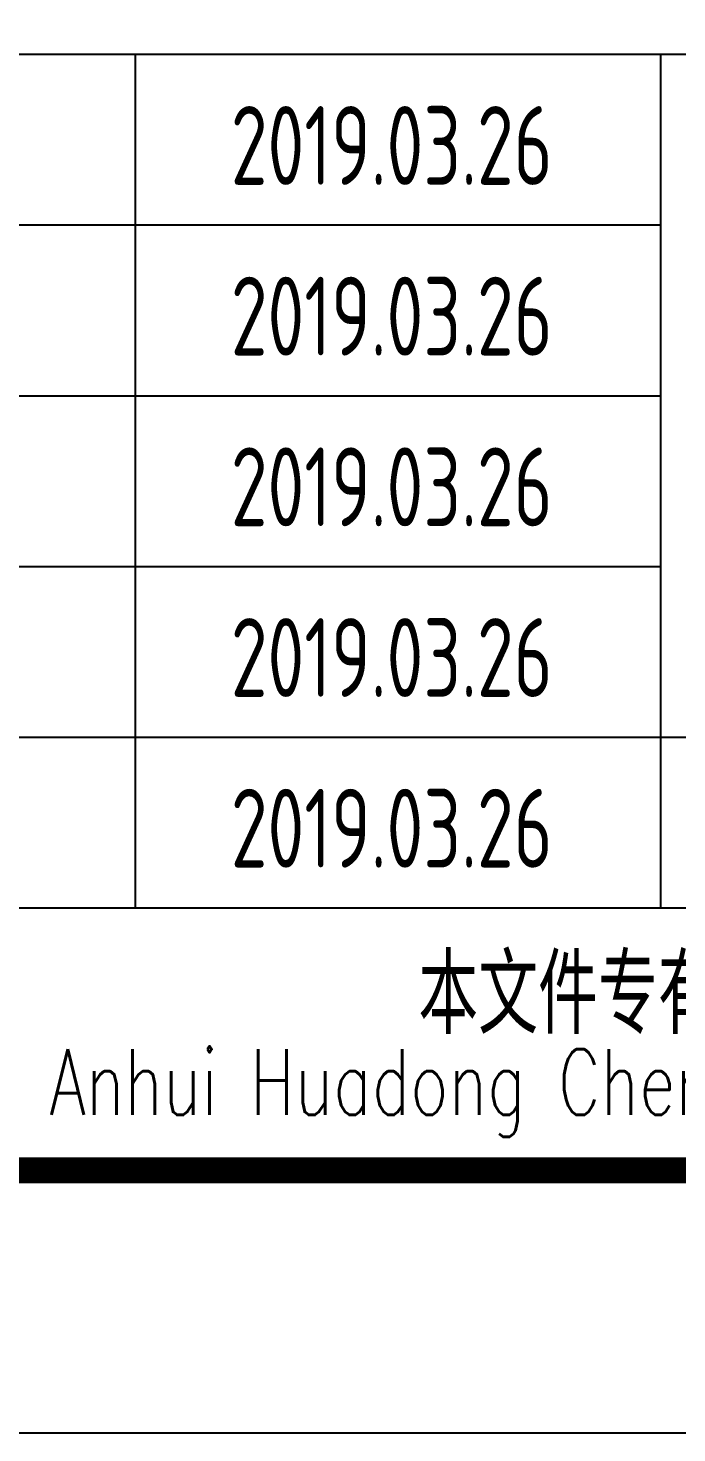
# Model space of a CAD drawing. Extents: x 4924227 to 5052693, y -485691 to -238224.
# Drawn here: x 5025642 to 5028112, y -422737 to -417387 of the extents above; entities that cross this region are included whole.
import ezdxf
from ezdxf.enums import TextEntityAlignment as Align

# ---------------------------------------------------------------- set-up
doc = ezdxf.new("R2010")
doc.units = 0
doc.header["$LTSCALE"] = 1000
doc.header["$MEASUREMENT"] = 0
doc.layers.get('0').update_dxf_attribs({"linetype": 'CONTINUOUS'})
doc.layers.add('PUB_TITLE', color=4, linetype='CONTINUOUS')
doc.styles.add('AHD', font='sceie.shx', dxfattribs={"width": 0.7, "bigfont": 'sceic.shx'})
doc.styles.add('ECEC_TQ', font='txt_l.shx', dxfattribs={"bigfont": 'hztxt_l.shx'})
doc.styles.add('sceie', font='sceie.shx', dxfattribs={"bigfont": 'sceic.shx'})

msp = doc.modelspace()

# ---------------------------------------------------------------- linework, layer by layer
for p, q in [((5022551.5, -417487.3), (5033551.5, -417487.3)), ((5026051.5, -420737.3), (5026051.5, -417487.3)), ((5026051.5, -420737.3), (5026051.5, -417487.3)), ((5028051.5, -420737.3), (5028051.5, -417487.3)), ((5028051.5, -420737.3), (5028051.5, -417487.3)), ((5022551.5, -418137.3), (5028051.5, -418137.3)), ((5022551.5, -418787.3), (5028051.5, -418787.3)), ((5022551.5, -419437.3), (5028051.5, -419437.3)), ((5022551.5, -420087.3), (5028051.5, -420087.3)), ((5028051.5, -420087.3), (5040551.5, -420087.3)), ((5022551.5, -420737.3), (5040551.5, -420737.3)), ((5022551.5, -421737.3), (5040551.5, -421737.3))]:
    msp.add_line(p, q)
at = {"layer": 'PUB_TITLE', "color": 4}
msp.add_lwpolyline([(4957451.5, -422737.3), (5041551.5, -422737.3), (5041551.5, -363337.3), (4957451.5, -363337.3)], close=True, dxfattribs=at)
at = {"layer": 'PUB_TITLE', "color": 4, "const_width": 100}
msp.add_lwpolyline([(4959951.5, -421737.3), (5040551.5, -421737.3), (5040551.5, -364337.3), (4959951.5, -364337.3)], close=True, dxfattribs=at)

# ---------------------------------------------------------------- texts
for s, height, style, width, p in [('2019.03.26', 300, 'AHD', 0.8, (5027026.3, -417834)), ('2019.03.26', 300, 'AHD', 0.8, (5027026.3, -418484)), ('2019.03.26', 300, 'AHD', 0.8, (5027026.3, -419134)), ('2019.03.26', 300, 'AHD', 0.8, (5027026.3, -419784)), ('2019.03.26', 300, 'AHD', 0.8, (5027026.3, -420434)), ('本文件专有权属安徽华东化工医药工程有限责任公司所有,未经许可不得复制或转让给第三方', 300, 'sceie', 0.8, (5031722.6, -421086.2)), ('The proprietary right of this document belongs to Anhui Huadong Chemical And Medical Engineering  Co.,Ltd.  and any replication or transfer to the 3rd. side is forbidden without its permission. ', 250, 'ECEC_TQ', 0.72, (5031551.5, -421437.3))]:
    msp.add_text(s, height=height, dxfattribs=dict(style=style, width=width)).set_placement(p, align=Align.MIDDLE)

doc.saveas('drawing.dxf')
